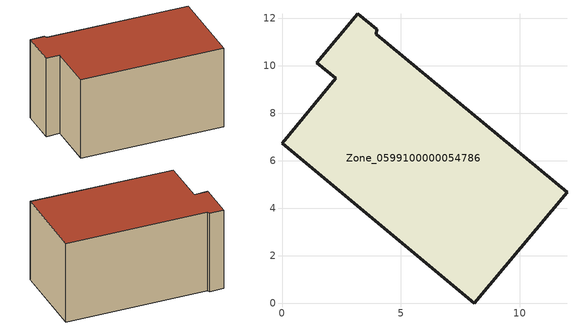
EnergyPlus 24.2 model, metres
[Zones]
Zone_0599100000054786
 floor ground (C_G): 1.47,10.12 3.18,12.19 3.98,11.54 3.97,11.33 11.99,4.67 8.09,0 0,6.74 2.26,9.47 z0
 wall outside (C_F): 3.18,12.19 1.47,10.12 2.26,9.47 0,6.74 8.09,0 11.99,4.67 3.97,11.33 3.98,11.54 3.18,12.19 z0:6.17
 roof outside (C_R): 11.99,4.67 3.97,11.33 3.98,11.54 3.18,12.19 1.47,10.12 2.26,9.47 0,6.74 8.09,0 z6.17
[BUILDING]
Pand.0599100000054786: North Axis=0; Terrain=City; Loads Convergence Tolerance Value=0.04; Temperature Convergence Tolerance Value=0.4; Solar Distribution=FullExterior; Maximum Number of Warmup Days=25; Minimum Number of Warmup Days=1
[Site:Location]
Rotterdam.The.Hague.AP_ZH_NLD Design_Conditions: Latitude=51.96; Longitude=4.45; Time Zone=1; Elevation=-4.5
[SITE:GROUNDTEMPERATURE:BUILDINGSURFACE]
18, 18, 18, 18, 18, 18, 18, 18, 18, 18, 18, 18
[MATERIAL] Thermal Absorptance=0.9; Solar Absorptance=0.7; Visible Absorptance=0.7
Name | Roughness | Thickness | Conductivity | Density | Specific Heat
G.TI.1946-1964 | MediumSmooth | 0.15 | 1 | 540 | 1210
F.TI.1946-1964 | Rough | 0.3 | 0.857143 | 1920 | 840
R.TI.1946-1964 | MediumRough | 0.2 | 0.277778 | 1500 | 1000
[CONSTRUCTION]
C_G: G.TI.1946-1964
C_F: F.TI.1946-1964
C_R: R.TI.1946-1964
[ZONE]
Zone_0599100000054786: Type=1; Multiplier=1; Ceiling Height=Autocalculate; Volume=Autocalculate; Floor Area=autocalculate; Part of Total Floor Area=Yes
[ZONEINFILTRATION:DESIGNFLOWRATE]
Infil_Zone_0599100000054786: Zone or ZoneList or Space or SpaceList=Zone_0599100000054786; Schedule=AlwaysOn; Design Flow Rate Calculation Method=Flow/Area; Flow Rate per Floor Area=0.003; Constant Term Coefficient=1; Temperature Term Coefficient=0; Velocity Term Coefficient=0; Velocity Squared Term Coefficient=0
[HVACTEMPLATE:ZONE:IDEALLOADSAIRSYSTEM]
Zone_0599100000054786: Maximum Heating Supply Air Temperature=50; Minimum Cooling Supply Air Temperature=13; Maximum Heating Supply Air Humidity Ratio=0.0156; Minimum Cooling Supply Air Humidity Ratio=0.0077; Heating Limit=NoLimit; Cooling Limit=NoLimit; Dehumidification Control Type=ConstantSensibleHeatRatio; Cooling Sensible Heat Ratio=0.7; Dehumidification Setpoint=60; Humidification Control Type=None; Humidification Setpoint=30; Outdoor Air Method=None; Outdoor Air Flow Rate per Person=0.00944; Outdoor Air Flow Rate per Zone Floor Area=0; Outdoor Air Flow Rate per Zone=0; Demand Controlled Ventilation Type=None; Outdoor Air Economizer Type=NoEconomizer; Heat Recovery Type=None; Sensible Heat Recovery Effectiveness=0.7; Latent Heat Recovery Effectiveness=0.65
[ZONECONTROL:THERMOSTAT]
ThermostatControl_Zone_0599100000054786: Zone or ZoneList=Zone_0599100000054786; Control Type Schedule=DualSetpointControlType; Control 1=Thermostat_Zone_0599100000054786; Temperature Difference Between Cutout And Setpoint=0
[THERMOSTATSETPOINT:DUALSETPOINT]
Thermostat_Zone_0599100000054786: Heating Setpoint Temperature Schedule=HeatingSetpoint_Zone_0599100000054786; Cooling Setpoint Temperature Schedule=CoolingSetpoint_Zone_0599100000054786
[SCHEDULE:COMPACT]
HeatingSetpoint_Zone_0599100000054786: Through: 12/31, For: AllDays, Until: 24:00, 21
CoolingSetpoint_Zone_0599100000054786: Through: 12/31, For: AllDays, Until: 24:00, 24
DualSetpointControlType: Through: 12/31, For: AllDays, Until: 24:00, 4
AlwaysOn: Through: 12/31, For: AllDays, Until: 24:00, 1
